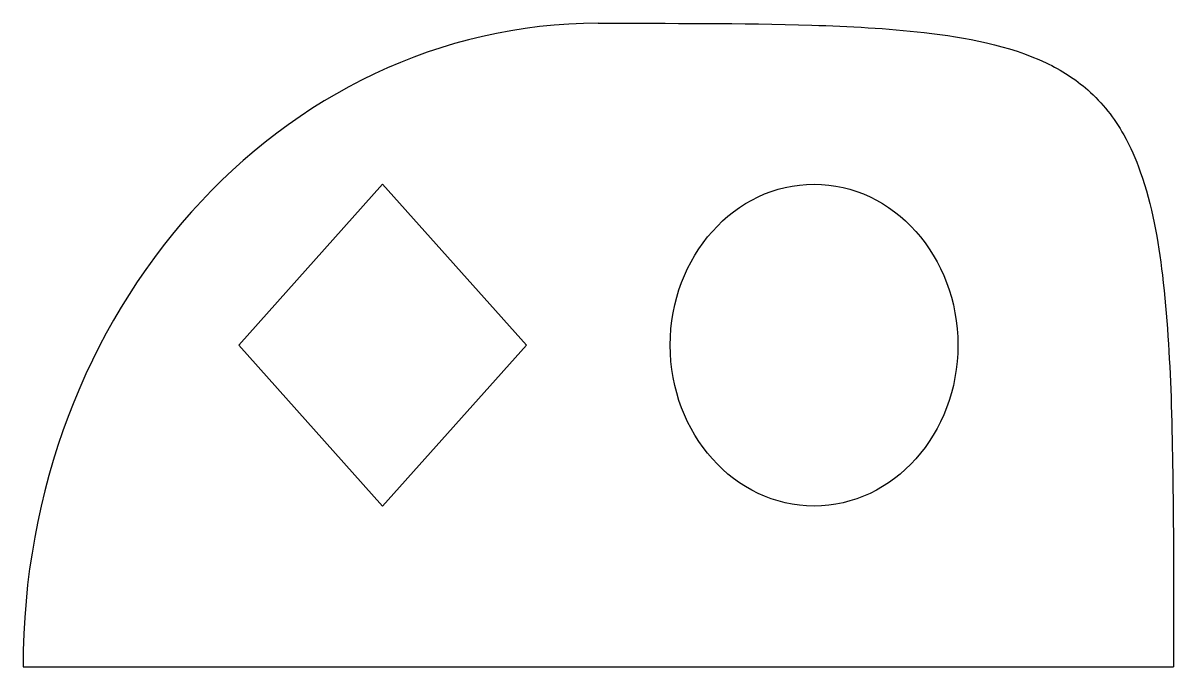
# Model space of a CAD drawing. Header units: millimetres. Extents: x 0 to 16, y 0 to 8.9.
import ezdxf

# ---------------------------------------------------------------- set-up
doc = ezdxf.new("R2010")
doc.units = ezdxf.units.MM

msp = doc.modelspace()

# ---------------------------------------------------------------- linework, layer by layer
for p, q in [((3, 4.472), (5, 6.708)), ((5, 6.708), (7, 4.472)), ((5, 2.236), (3, 4.472)), ((7, 4.472), (5, 2.236)), ((0, 0), (16, 0))]:
    msp.add_line(p, q)
for centre, major_axis, start_param, end_param in [((8, 0), (0, -8.944), 3.141593, 4.712389), ((11, 4.472), (0, -2.236), 1.5707963267948963, 7.853981633974483)]:
    msp.add_ellipse(centre, major_axis=major_axis, ratio=0.894427, start_param=start_param, end_param=end_param)
msp.add_open_spline([(8, 8.944), (8.99, 8.943), (9.979, 8.948), (10.968, 8.918), (11.49, 8.901), (12.013, 8.875), (12.531, 8.816), (13.113, 8.747), (13.702, 8.641), (14.227, 8.394), (14.44, 8.294), (14.633, 8.168), (14.807, 8.018), (15.011, 7.835), (15.178, 7.628), (15.307, 7.394), (15.399, 7.229), (15.475, 7.058), (15.537, 6.882), (15.702, 6.415), (15.786, 5.928), (15.845, 5.442), (15.912, 4.88), (15.943, 4.316), (15.964, 3.751), (16.005, 2.502), (15.998, 1.251), (16, 0)], degree=3, knots=[0, 0, 0, 0, 0.18475, 0.18475, 0.18475, 0.282413, 0.282413, 0.282413, 0.392689, 0.392689, 0.392689, 0.43731, 0.43731, 0.43731, 0.49045, 0.49045, 0.49045, 0.528369, 0.528369, 0.528369, 0.628761, 0.628761, 0.628761, 0.744324, 0.744324, 0.744324, 1, 1, 1, 1])

doc.saveas('drawing.dxf')
